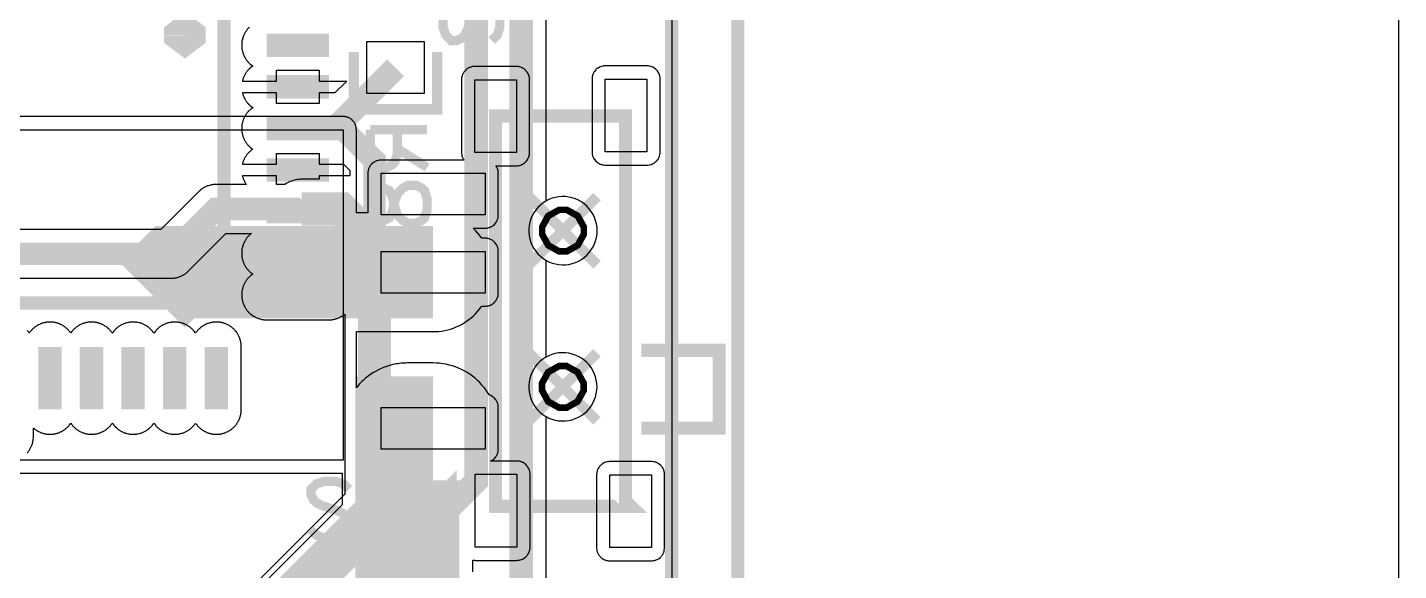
# Model space of a CAD drawing. Extents: x 0 to 5, y 0 to 2.5.
# Drawn here: x 3.919 to 5, y 1.22 to 1.648 of the extents above; entities that cross this region are included whole.
import ezdxf

# ---------------------------------------------------------------- set-up
doc = ezdxf.new("R2010")
doc.units = 0
doc.layers.get('0').update_dxf_attribs({"linetype": 'CONTINUOUS'})

msp = doc.modelspace()

# ---------------------------------------------------------------- linework, layer by layer
at = {"color": 0}
msp.add_lwpolyline([(0, 2.5), (5, 2.5), (5, 0), (0, 0), (0, 2.5)], close=True, dxfattribs=at)
at = {"color": 5, "const_width": 0.010417}
msp.add_lwpolyline([(0.520833, 1.97917), (4.47917, 1.97917), (4.47917, 0.520833), (0.520833, 0.520833), (0.520833, 1.97917)], close=True, dxfattribs=at)
at = {"color": 1, "const_width": 0.010417}
msp.add_lwpolyline([(0.520833, 1.97917), (4.47917, 1.97917), (4.47917, 0.520833), (0.520833, 0.520833), (0.520833, 1.97917)], close=True, dxfattribs=at)
at = {"color": 6, "const_width": 0.010417}
msp.add_lwpolyline([(0.625, 1.875), (4.42708, 1.875), (4.42708, 0.574978), (0.625, 0.574978), (0.625, 1.875)], close=True, dxfattribs=at)
at = {"color": 5}
for points in [[(0.625, 0.574978), (0.625, 1.875), (4.42708, 1.875), (4.42708, 0.574978), (0.625, 0.574978)], [(4.18679, 1.6371), (4.23199, 1.6371), (4.23199, 1.59614), (4.18679, 1.59614), (4.18679, 1.6371)]]:
    msp.add_lwpolyline(points, close=True, dxfattribs=at)
at = {"color": 1}
for points in [[(0.625, 0.574978), (0.625, 1.875), (4.42708, 1.875), (4.42708, 0.574978), (0.625, 0.574978)], [(4.37468, 1.53976), (4.40793, 1.53976), (4.40924, 1.53993), (4.40961, 1.53999), (4.41049, 1.54021), (4.41086, 1.54031), (4.41129, 1.54047), (4.41168, 1.54064), (4.41206, 1.54085), (4.41243, 1.54101), (4.41319, 1.54144), (4.41357, 1.54172), (4.41488, 1.54281), (4.41515, 1.54313), (4.41547, 1.54346), (4.41575, 1.54378), (4.41596, 1.54411), (4.41624, 1.54449), (4.41689, 1.54563), (4.41721, 1.54639), (4.41737, 1.54682), (4.41749, 1.54719), (4.41769, 1.54807), (4.41775, 1.54844), (4.41786, 1.54889), (4.41786, 1.54932), (4.41792, 1.54975), (4.41792, 1.60801), (4.41786, 1.60846), (4.41786, 1.60889), (4.41775, 1.60932), (4.41769, 1.60975), (4.41758, 1.61014), (4.41737, 1.611), (4.41704, 1.61176), (4.41689, 1.61219), (4.41644, 1.61296), (4.41624, 1.61328), (4.41596, 1.61367), (4.41575, 1.61399), (4.41547, 1.61431), (4.41515, 1.61464), (4.41488, 1.61496), (4.41456, 1.61529), (4.41357, 1.6161), (4.41206, 1.61697), (4.41129, 1.61729), (4.41086, 1.61746), (4.41049, 1.61757), (4.40961, 1.61778), (4.40924, 1.61789), (4.40836, 1.618), (4.37381, 1.618), (4.37337, 1.61794), (4.37299, 1.61789), (4.37169, 1.61757), (4.37131, 1.61746), (4.37088, 1.61729), (4.37011, 1.61697), (4.36897, 1.61632), (4.36865, 1.6161), (4.36828, 1.61583), (4.36762, 1.61529), (4.36729, 1.61496), (4.36621, 1.61367), (4.36594, 1.61328), (4.36572, 1.61296), (4.3655, 1.61257), (4.36535, 1.61219), (4.36513, 1.61176), (4.36496, 1.61139), (4.36486, 1.611), (4.36469, 1.61057), (4.36458, 1.61014), (4.36447, 1.60975), (4.36426, 1.60801), (4.36426, 1.54975), (4.36442, 1.54844), (4.36447, 1.54807), (4.36469, 1.54719), (4.36486, 1.54682), (4.36496, 1.54639), (4.36513, 1.54601), (4.36535, 1.54563), (4.3655, 1.54525), (4.36594, 1.54449), (4.36621, 1.54411), (4.36729, 1.54281), (4.36828, 1.54199), (4.36865, 1.54172), (4.36897, 1.54144), (4.36974, 1.54101), (4.37011, 1.54085), (4.3705, 1.54064), (4.37088, 1.54047), (4.37131, 1.54031), (4.37169, 1.54021), (4.37256, 1.53999), (4.37299, 1.53993), (4.37337, 1.53988), (4.37424, 1.53976), (4.37468, 1.53976)], [(4.27175, 1.6071), (4.30458, 1.6071), (4.30458, 1.54969), (4.27175, 1.54969), (4.27175, 1.6071)], [(4.37468, 1.60758), (4.4075, 1.60758), (4.4075, 1.55018), (4.37468, 1.55018), (4.37468, 1.60758)], [(3.86708, 1.56771), (4.16803, 1.56771), (4.16803, 1.30729), (3.86708, 1.30729), (3.86708, 1.56771)], [(4.19792, 1.53331), (4.27989, 1.53331), (4.27989, 1.50054), (4.19792, 1.50054), (4.19792, 1.53331)], [(4.34065, 1.46121), (4.34337, 1.46126), (4.34603, 1.46158), (4.34864, 1.46218), (4.35118, 1.46306), (4.35363, 1.46419), (4.35596, 1.4655), (4.35813, 1.46707), (4.36014, 1.46886), (4.36199, 1.47081), (4.36361, 1.47299), (4.36501, 1.47526), (4.36615, 1.47765), (4.36708, 1.48019), (4.36774, 1.48281), (4.36817, 1.48546), (4.36828, 1.48812), (4.36817, 1.49083), (4.36774, 1.49343), (4.36708, 1.49604), (4.36615, 1.49858), (4.36501, 1.50097), (4.36361, 1.50331), (4.36199, 1.50543), (4.36014, 1.50737), (4.35813, 1.50917), (4.35596, 1.51074), (4.35363, 1.5121), (4.35118, 1.51318), (4.34864, 1.51406), (4.34603, 1.51465), (4.34337, 1.51497), (4.34065, 1.51503), (4.338, 1.51486), (4.33535, 1.51438), (4.33279, 1.51367), (4.33029, 1.51264), (4.3279, 1.51144), (4.32563, 1.50999), (4.32351, 1.50831), (4.32161, 1.50646), (4.31988, 1.50439), (4.31836, 1.50217), (4.31711, 1.49978), (4.31603, 1.49735), (4.31526, 1.49479), (4.31472, 1.49214), (4.31446, 1.48947), (4.31446, 1.48676), (4.31472, 1.4841), (4.31526, 1.4815), (4.31603, 1.47889), (4.31711, 1.47646), (4.31836, 1.47407), (4.31988, 1.47185), (4.32161, 1.46983), (4.32351, 1.46793), (4.32563, 1.46625), (4.3279, 1.46479), (4.33029, 1.4636), (4.33279, 1.46262), (4.33535, 1.46186), (4.338, 1.46143), (4.34065, 1.46121)], [(4.19792, 1.47179), (4.27989, 1.47179), (4.27989, 1.43896), (4.19792, 1.43896), (4.19792, 1.47179)], [(4.3406, 1.33811), (4.34326, 1.33816), (4.34592, 1.33849), (4.34853, 1.33908), (4.35107, 1.33995), (4.35351, 1.34104), (4.35585, 1.34239), (4.35801, 1.34397), (4.36003, 1.3457), (4.36187, 1.34771), (4.3635, 1.34983), (4.3649, 1.35211), (4.36604, 1.35455), (4.36697, 1.35704), (4.36762, 1.35965), (4.36806, 1.3623), (4.36817, 1.36502), (4.36806, 1.36768), (4.36762, 1.37033), (4.36697, 1.37294), (4.36604, 1.37543), (4.3649, 1.37788), (4.3635, 1.38015), (4.36187, 1.38232), (4.36003, 1.38428), (4.35801, 1.38607), (4.35585, 1.38764), (4.35351, 1.38894), (4.35107, 1.39008), (4.34853, 1.3909), (4.34592, 1.3915), (4.34326, 1.39187), (4.3406, 1.39193), (4.33789, 1.39171), (4.33524, 1.39128), (4.33268, 1.39051), (4.33018, 1.38954), (4.32781, 1.38829), (4.32553, 1.38688), (4.32346, 1.3852), (4.3215, 1.3833), (4.31976, 1.38124), (4.31825, 1.37902), (4.317, 1.37668), (4.31597, 1.37419), (4.31515, 1.37164), (4.31461, 1.36903), (4.31435, 1.36632), (4.31435, 1.36366), (4.31461, 1.361), (4.31515, 1.35834), (4.31597, 1.35579), (4.317, 1.3533), (4.31825, 1.35097), (4.31976, 1.34874), (4.3215, 1.34668), (4.32346, 1.34483), (4.32553, 1.34315), (4.32781, 1.34169), (4.33018, 1.34044), (4.33268, 1.33946), (4.33524, 1.33876), (4.33789, 1.33827), (4.3406, 1.33811)], [(4.19792, 1.34874), (4.27989, 1.34874), (4.27989, 1.31592), (4.19792, 1.31592), (4.19792, 1.34874)], [(4.37819, 1.22792), (4.41189, 1.22792), (4.41276, 1.22803), (4.41314, 1.22814), (4.41357, 1.22819), (4.41401, 1.22835), (4.41439, 1.22846), (4.41482, 1.22862), (4.41558, 1.22895), (4.4171, 1.22982), (4.41808, 1.23063), (4.4184, 1.23096), (4.41868, 1.23128), (4.41894, 1.23155), (4.41922, 1.23193), (4.41949, 1.23226), (4.41976, 1.23264), (4.41997, 1.23296), (4.42019, 1.23334), (4.42036, 1.23372), (4.42057, 1.2341), (4.42074, 1.23454), (4.4209, 1.23492), (4.42101, 1.23535), (4.42111, 1.23573), (4.42122, 1.23617), (4.42144, 1.2379), (4.42144, 1.29617), (4.42133, 1.29704), (4.42128, 1.29742), (4.42122, 1.29785), (4.42101, 1.29872), (4.4209, 1.2991), (4.42074, 1.29953), (4.42057, 1.29991), (4.42036, 1.30029), (4.42019, 1.30067), (4.41976, 1.30143), (4.41949, 1.30176), (4.41922, 1.30214), (4.4184, 1.30311), (4.4171, 1.3042), (4.41672, 1.30447), (4.41596, 1.3049), (4.41558, 1.30507), (4.41521, 1.30528), (4.41482, 1.30545), (4.41439, 1.30556), (4.41401, 1.30572), (4.41314, 1.30593), (4.41276, 1.30599), (4.41146, 1.30615), (4.37776, 1.30615), (4.3769, 1.30604), (4.37651, 1.30599), (4.37608, 1.30593), (4.37522, 1.30572), (4.37483, 1.30556), (4.3744, 1.30545), (4.37403, 1.30528), (4.37364, 1.30507), (4.37326, 1.3049), (4.3725, 1.30447), (4.37218, 1.3042), (4.37181, 1.30393), (4.37082, 1.30311), (4.37001, 1.30214), (4.36974, 1.30176), (4.36947, 1.30143), (4.36903, 1.30067), (4.36887, 1.30029), (4.36865, 1.29991), (4.36849, 1.29953), (4.36838, 1.2991), (4.36822, 1.29872), (4.368, 1.29785), (4.36794, 1.29742), (4.36789, 1.29704), (4.36778, 1.29617), (4.36778, 1.2379), (4.368, 1.23617), (4.36811, 1.23573), (4.36822, 1.23535), (4.36838, 1.23492), (4.36849, 1.23454), (4.36865, 1.2341), (4.36887, 1.23372), (4.36903, 1.23334), (4.36925, 1.23296), (4.36947, 1.23264), (4.36974, 1.23226), (4.37001, 1.23193), (4.37028, 1.23155), (4.37056, 1.23128), (4.37082, 1.23096), (4.37115, 1.23063), (4.37181, 1.23009), (4.37218, 1.22982), (4.3725, 1.2296), (4.37364, 1.22895), (4.3744, 1.22862), (4.37483, 1.22846), (4.37522, 1.22835), (4.37565, 1.22819), (4.37608, 1.22814), (4.37651, 1.22803), (4.3769, 1.22797), (4.37733, 1.22792), (4.37819, 1.22792)], [(4.27219, 1.29617), (4.30501, 1.29617), (4.30501, 1.23866), (4.27219, 1.23866), (4.27219, 1.29617)], [(4.37825, 1.29574), (4.41103, 1.29574), (4.41103, 1.23834), (4.37825, 1.23834), (4.37825, 1.29574)]]:
    msp.add_lwpolyline(points, close=True, dxfattribs=at)
at = {"color": 5}
for points, const_width in [([(4.00206, 1.73122), (4.00206, 1.77919), (4.04167, 1.81874), (4.23335, 1.81874), (4.30832, 1.74376), (4.30832, 1.00418), (4.36458, 0.947917)], 0.01875), ([(4.36458, 0.84375), (4.35211, 0.84375), (4.29893, 0.896864), (4.23753, 0.896864), (4.20731, 0.927083), (4.20731, 1.22499), (4.27289, 1.29064), (4.27289, 1.68229), (4.21039, 1.74479)], 0.01875), ([(4.10769, 1.63428), (4.1569, 1.63428)], 0.018455), ([(4.13226, 1.56863), (4.16146, 1.56863), (4.20936, 1.61654)], 0.01875), ([(4.10769, 1.60146), (4.1569, 1.60146)], 0.018455), ([(4.13226, 1.56863), (4.16758, 1.56863)], 0.01875), ([(4.10769, 1.56863), (4.1569, 1.56863)], 0.018455), ([(4.19271, 1.47917), (4.19271, 1.54357), (4.16758, 1.56863)], 0.017708), ([(4.10769, 1.53592), (4.1569, 1.53592)], 0.018455), ([(3.77399, 1.46989), (4.03239, 1.46989), (4.06771, 1.50521), (4.13021, 1.50521), (4.13226, 1.50315)], 0.017708), ([(4.05208, 1.03646), (4.05208, 1.13021), (4.19271, 1.27083), (4.19271, 1.47917), (4.16667, 1.50521), (4.13542, 1.50521)], 0.026042), ([(4.10769, 1.50315), (4.1569, 1.50315)], 0.018455), ([(4.10769, 1.47032), (4.1569, 1.47032)], 0.018455), ([(4.10769, 1.4375), (4.1569, 1.4375)], 0.018455), ([(3.93696, 1.39649), (3.93696, 1.34728)], 0.018455), ([(3.96967, 1.39649), (3.96967, 1.34728)], 0.018455), ([(4.0025, 1.39649), (4.0025, 1.34728)], 0.018455), ([(4.03532, 1.39649), (4.03532, 1.34728)], 0.018455), ([(4.06814, 1.39649), (4.06814, 1.34728)], 0.018455)]:
    msp.add_lwpolyline(points, dxfattribs=dict(at, const_width=const_width))
at = {"color": 54}
for points, const_width in [([(3.83219, 1.67301), (4.07406, 1.67301), (4.07406, 1.43115), (3.83219, 1.43115), (3.83219, 1.67301)], 0.010417), ([(4.18956, 1.51313), (4.19168, 1.51958), (4.19596, 1.52165), (4.20019, 1.52165), (4.20449, 1.51958), (4.20654, 1.51531), (4.20876, 1.50678), (4.21083, 1.50043), (4.21511, 1.49615), (4.2194, 1.49397), (4.22575, 1.49397), (4.22999, 1.49615), (4.23221, 1.49821), (4.23426, 1.50467), (4.23426, 1.51313), (4.23221, 1.51958), (4.22999, 1.52165), (4.22575, 1.52388), (4.2194, 1.52388), (4.21511, 1.52165), (4.21083, 1.51742), (4.20876, 1.51107), (4.20654, 1.5025), (4.20449, 1.49821), (4.20019, 1.49615), (4.19596, 1.49615), (4.19168, 1.49821), (4.18956, 1.50467), (4.18956, 1.51313)], 0.007292)]:
    msp.add_lwpolyline(points, close=True, dxfattribs=dict(at, const_width=const_width))
at = {"color": 2}
for points, const_width in [([(4.25319, 1.66769), (4.24897, 1.66342), (4.24685, 1.65707), (4.24685, 1.64854), (4.24897, 1.64219), (4.25319, 1.63792), (4.25749, 1.63792), (4.26178, 1.63997), (4.26383, 1.64219), (4.26606, 1.64649), (4.27029, 1.65929), (4.2724, 1.66342), (4.27447, 1.66564), (4.27875, 1.66769), (4.28521, 1.66769), (4.2895, 1.66342), (4.29156, 1.65707), (4.29156, 1.64854), (4.2895, 1.64219), (4.28521, 1.63792)], 0.007292), ([(4.403, 1.33241), (4.46446, 1.33241), (4.46446, 1.39388), (4.403, 1.39388)], 0.010417), ([(4.24322, 1.28217), (4.2475, 1.28429), (4.25396, 1.29064), (4.25396, 1.24593)], 0.007292), ([(4.17253, 1.28429), (4.16824, 1.28852), (4.16189, 1.29064), (4.15332, 1.29064), (4.14697, 1.28852), (4.14268, 1.28429), (4.14268, 1.28), (4.14481, 1.27572), (4.14697, 1.27365), (4.15126, 1.27148), (4.16407, 1.2672), (4.16824, 1.26508), (4.17042, 1.26302), (4.17253, 1.25873), (4.17253, 1.25228), (4.16824, 1.24805), (4.16189, 1.24593), (4.15332, 1.24593), (4.14697, 1.24805), (4.14268, 1.25228)], 0.007292), ([(4.18658, 1.29064), (4.19726, 1.24593)], 0.007292), ([(4.2079, 1.29064), (4.19726, 1.24593)], 0.007292), ([(4.2079, 1.29064), (4.21853, 1.24593)], 0.007292), ([(4.22917, 1.29064), (4.21853, 1.24593)], 0.007292)]:
    msp.add_lwpolyline(points, dxfattribs=dict(at, const_width=const_width))
at = {"color": 5}
for points in [[(4.32813, 1.17866), (4.32813, 1.34152), (4.33018, 1.34044), (4.33268, 1.33946), (4.33524, 1.33876), (4.33789, 1.33827), (4.3406, 1.33811), (4.34326, 1.33816), (4.34592, 1.33849), (4.34853, 1.33908), (4.35107, 1.33995), (4.35351, 1.34104), (4.35585, 1.34239), (4.35801, 1.34397), (4.36003, 1.3457), (4.36187, 1.34771), (4.3635, 1.34983), (4.3649, 1.35211), (4.36604, 1.35455), (4.36697, 1.35704), (4.36762, 1.35965), (4.36806, 1.3623), (4.36817, 1.36502), (4.36806, 1.36768), (4.36762, 1.37033), (4.36697, 1.37294), (4.36604, 1.37543), (4.3649, 1.37788), (4.3635, 1.38015), (4.36187, 1.38232), (4.36003, 1.38428), (4.35801, 1.38607), (4.35585, 1.38764), (4.35351, 1.38894), (4.35107, 1.39008), (4.34853, 1.3909), (4.34592, 1.3915), (4.34326, 1.39187), (4.3406, 1.39193), (4.33789, 1.39171), (4.33524, 1.39128), (4.33268, 1.39051), (4.33018, 1.38954), (4.32813, 1.38851), (4.32813, 1.46468), (4.33029, 1.4636), (4.33279, 1.46262), (4.33535, 1.46186), (4.338, 1.46143), (4.34065, 1.46121), (4.34337, 1.46126), (4.34603, 1.46158), (4.34864, 1.46218), (4.35118, 1.46306), (4.35363, 1.46419), (4.35596, 1.4655), (4.35813, 1.46707), (4.36014, 1.46886), (4.36199, 1.47081), (4.36361, 1.47299), (4.36501, 1.47526), (4.36615, 1.47765), (4.36708, 1.48019), (4.36774, 1.48281), (4.36817, 1.48546), (4.36828, 1.48812), (4.36817, 1.49083), (4.36774, 1.49343), (4.36708, 1.49604), (4.36615, 1.49858), (4.36501, 1.50097), (4.36361, 1.50331), (4.36199, 1.50543), (4.36014, 1.50737), (4.35813, 1.50917), (4.35596, 1.51074), (4.35363, 1.5121), (4.35118, 1.51318), (4.34864, 1.51406), (4.34603, 1.51465), (4.34337, 1.51497), (4.34065, 1.51503), (4.338, 1.51486), (4.33535, 1.51438), (4.33279, 1.51367), (4.33029, 1.51264), (4.32813, 1.51156), (4.32813, 1.66715)], [(4.09413, 1.64849), (4.09343, 1.64779), (4.09315, 1.64746), (4.09278, 1.64708), (4.0925, 1.64671), (4.09218, 1.64632), (4.0919, 1.64594), (4.09158, 1.64551), (4.09131, 1.64512), (4.09104, 1.64469), (4.09082, 1.64432), (4.09056, 1.64388), (4.08968, 1.64214), (4.08951, 1.64171), (4.08931, 1.64122), (4.08914, 1.64079), (4.08897, 1.64031), (4.08886, 1.63981), (4.08871, 1.63932), (4.0886, 1.63889), (4.08838, 1.63792), (4.08832, 1.63743), (4.08822, 1.63699), (4.08817, 1.63644), (4.08811, 1.63601), (4.08806, 1.63547), (4.08806, 1.63308), (4.08811, 1.63254), (4.08817, 1.63211), (4.08822, 1.63157), (4.08832, 1.63113), (4.08838, 1.63064), (4.08871, 1.62918), (4.08886, 1.62869), (4.08897, 1.62825), (4.08914, 1.62776), (4.08931, 1.62733), (4.08951, 1.62685), (4.08968, 1.62642), (4.09056, 1.62468), (4.09082, 1.62424), (4.09104, 1.62386), (4.09131, 1.62338), (4.09158, 1.62299), (4.0919, 1.62261), (4.09218, 1.62224), (4.0925, 1.62185), (4.09278, 1.62147), (4.09315, 1.6211), (4.09343, 1.62071), (4.09381, 1.62039), (4.09451, 1.61968), (4.09483, 1.61942), (4.09526, 1.61903), (4.0964, 1.61822), (4.09685, 1.61789), (4.0969, 1.61783), (4.09685, 1.61783), (4.0964, 1.61751), (4.09526, 1.61669), (4.09483, 1.61632), (4.09451, 1.61604), (4.09381, 1.61535), (4.09343, 1.61501), (4.09315, 1.61464), (4.09278, 1.61426), (4.0925, 1.61387), (4.09218, 1.6135), (4.0919, 1.61312), (4.09158, 1.61274), (4.09131, 1.61236), (4.09104, 1.61188), (4.09082, 1.61149), (4.09056, 1.61106), (4.08968, 1.60932), (4.08951, 1.60889), (4.08931, 1.6084), (4.08914, 1.60796), (4.08897, 1.60747), (4.08886, 1.60704), (4.08871, 1.60656), (4.0886, 1.60607), (4.1154, 1.60607), (4.1154, 1.61464), (4.14919, 1.61464), (4.14919, 1.60607), (4.17085, 1.60607), (4.16162, 1.59685), (4.14919, 1.59685), (4.14919, 1.58843), (4.13129, 1.58843), (4.13032, 1.58832), (4.12993, 1.58826), (4.1154, 1.58826), (4.1154, 1.59685), (4.0886, 1.59685), (4.08871, 1.5964), (4.08886, 1.59586), (4.08897, 1.59543), (4.08914, 1.59494), (4.08931, 1.59451), (4.08951, 1.59403), (4.08968, 1.59358), (4.09056, 1.59185), (4.09082, 1.59142), (4.09104, 1.59104), (4.09131, 1.5906), (4.09158, 1.59022), (4.0919, 1.58979), (4.09218, 1.58942), (4.0925, 1.58903), (4.09278, 1.58865), (4.09315, 1.58826), (4.09343, 1.58794), (4.09413, 1.58724), (4.09451, 1.58692), (4.09483, 1.58658), (4.09526, 1.58621), (4.0964, 1.58539), (4.09685, 1.58507), (4.0969, 1.58507), (4.09685, 1.58501), (4.0964, 1.58475), (4.09603, 1.58447), (4.09565, 1.58415), (4.09526, 1.58388), (4.09483, 1.5835), (4.09451, 1.58322), (4.09413, 1.58285), (4.09381, 1.58257), (4.09343, 1.58219), (4.09315, 1.58182), (4.09278, 1.58143), (4.0925, 1.58111), (4.09218, 1.58068), (4.0919, 1.58035), (4.09158, 1.57992), (4.09131, 1.57954), (4.09104, 1.5791), (4.09082, 1.57867), (4.09056, 1.57824), (4.09033, 1.57785), (4.09011, 1.57736), (4.0899, 1.57699), (4.08968, 1.5765), (4.08951, 1.57607), (4.08931, 1.57557), (4.08914, 1.57514), (4.08897, 1.57465), (4.08886, 1.57422), (4.08871, 1.57374), (4.0886, 1.57329), (4.08849, 1.57275), (4.08838, 1.57232), (4.08832, 1.57178), (4.08822, 1.57135), (4.08806, 1.56987), (4.08806, 1.56743), (4.08811, 1.56689), (4.08817, 1.56646), (4.08822, 1.56592), (4.08832, 1.56549), (4.08838, 1.565), (4.08849, 1.56456), (4.0886, 1.56401), (4.08871, 1.56358), (4.08886, 1.5631), (4.08897, 1.56267), (4.08914, 1.56213), (4.08931, 1.56174), (4.08951, 1.56119), (4.08968, 1.56082), (4.0899, 1.56033), (4.09033, 1.55946), (4.09056, 1.55908), (4.09082, 1.5586), (4.09104, 1.55821), (4.09131, 1.55778), (4.09158, 1.5574), (4.0919, 1.55697), (4.09218, 1.55658), (4.0925, 1.55621), (4.09278, 1.55583), (4.09315, 1.55544), (4.09343, 1.55513), (4.09413, 1.55442), (4.09451, 1.5541), (4.09483, 1.55376), (4.09526, 1.55344), (4.09565, 1.55311), (4.09679, 1.55231), (4.09603, 1.55176), (4.09565, 1.55143), (4.09526, 1.55117), (4.09483, 1.55078), (4.09451, 1.55051), (4.09413, 1.55018), (4.09343, 1.54949), (4.09315, 1.54915), (4.09278, 1.54872), (4.0925, 1.54839), (4.09218, 1.54796), (4.0919, 1.54764), (4.09158, 1.54719), (4.09131, 1.54682), (4.09104, 1.54639), (4.09082, 1.54596), (4.09056, 1.54551), (4.09033, 1.54514), (4.09011, 1.54465), (4.0899, 1.54428), (4.08968, 1.54378), (4.08951, 1.54335), (4.08931, 1.54286), (4.08914, 1.54243), (4.08897, 1.54194), (4.08886, 1.5415), (4.08871, 1.54101), (4.0886, 1.54058), (4.0886, 1.54053), (4.1154, 1.54053), (4.1154, 1.54899), (4.12993, 1.54899), (4.13032, 1.54893), (4.13226, 1.54883), (4.14919, 1.54883), (4.14919, 1.54053), (4.16846, 1.54053), (4.17344, 1.53554), (4.17344, 1.53131), (4.14919, 1.53131), (4.14919, 1.52865), (4.13542, 1.52865), (4.13422, 1.5286), (4.13308, 1.52854), (4.13194, 1.52838), (4.13075, 1.52815), (4.12961, 1.52794), (4.12853, 1.52761), (4.12739, 1.52724), (4.12631, 1.52681), (4.12528, 1.52632), (4.12418, 1.52576), (4.12321, 1.52522), (4.12207, 1.52447), (4.1154, 1.52447), (4.1154, 1.53131), (4.0886, 1.53131), (4.08871, 1.53088), (4.08886, 1.53039), (4.08897, 1.52994), (4.08914, 1.52946), (4.08931, 1.52903), (4.08951, 1.52854), (4.08968, 1.5281), (4.0899, 1.52761), (4.09033, 1.52675), (4.09056, 1.52636), (4.09082, 1.52587), (4.09104, 1.5255), (4.09131, 1.52507), (4.09158, 1.52468), (4.09174, 1.52447), (4.06711, 1.52447), (4.06651, 1.52442), (4.06592, 1.52442), (4.06526, 1.52431), (4.06467, 1.52425), (4.06407, 1.52414), (4.06353, 1.52403), (4.06174, 1.52354), (4.06119, 1.52333), (4.0606, 1.52311), (4.06006, 1.52289), (4.05789, 1.52181), (4.0574, 1.52149), (4.05686, 1.52115), (4.05637, 1.52078), (4.05588, 1.52046), (4.05544, 1.52007), (4.05496, 1.51964), (4.05453, 1.51926), (4.02442, 1.48915), (3.81278, 1.48915)], [(3.81278, 1.45063), (4.03299, 1.45063), (4.03358, 1.45068), (4.03424, 1.45068), (4.03483, 1.45079), (4.03543, 1.45085), (4.03662, 1.45107), (4.03717, 1.45122), (4.03836, 1.45156), (4.0389, 1.45176), (4.0395, 1.45199), (4.04004, 1.45221), (4.04221, 1.45329), (4.04269, 1.45361), (4.04324, 1.45394), (4.04372, 1.45432), (4.04422, 1.45464), (4.04471, 1.45503), (4.04514, 1.45546), (4.04557, 1.45583), (4.07568, 1.48594), (4.09576, 1.48594), (4.09565, 1.48583), (4.09526, 1.48551), (4.09483, 1.48519), (4.09451, 1.48486), (4.09413, 1.48454), (4.09343, 1.48383), (4.09315, 1.48351), (4.09278, 1.48313), (4.0925, 1.48275), (4.09218, 1.48236), (4.0919, 1.48199), (4.09158, 1.48156), (4.09131, 1.48118), (4.09104, 1.48074), (4.09082, 1.48036), (4.09056, 1.47993), (4.0899, 1.47862), (4.08968, 1.47814), (4.08951, 1.47775), (4.08931, 1.47726), (4.08914, 1.47683), (4.08897, 1.47629), (4.08886, 1.47586), (4.08871, 1.47537), (4.0886, 1.47493), (4.08849, 1.47439), (4.08838, 1.47396), (4.08832, 1.47347), (4.08822, 1.47304), (4.08817, 1.4725), (4.08811, 1.47206), (4.08806, 1.47151), (4.08806, 1.46913), (4.08811, 1.46858), (4.08817, 1.46815), (4.08822, 1.46761), (4.08832, 1.46718), (4.08838, 1.46664), (4.08849, 1.46619), (4.08871, 1.46522), (4.08886, 1.46474), (4.08897, 1.46431), (4.08914, 1.46382), (4.08931, 1.46337), (4.08951, 1.46289), (4.08968, 1.46246), (4.0899, 1.46197), (4.09011, 1.46158), (4.09033, 1.4611), (4.09056, 1.46072), (4.09082, 1.46029), (4.09104, 1.4599), (4.09131, 1.45942), (4.09158, 1.45904), (4.0919, 1.45861), (4.09218, 1.45828), (4.0925, 1.45785), (4.09278, 1.45751), (4.09315, 1.45714), (4.09343, 1.45676), (4.09381, 1.45643), (4.09451, 1.45574), (4.09483, 1.45546), (4.09526, 1.45508), (4.09565, 1.45481), (4.09603, 1.45449), (4.0964, 1.45426), (4.09685, 1.45394), (4.0969, 1.45389), (4.09685, 1.45389), (4.0964, 1.45356), (4.09526, 1.45275), (4.09483, 1.45236), (4.09451, 1.45204), (4.09413, 1.45171), (4.09343, 1.45101), (4.09315, 1.45068), (4.09278, 1.45031), (4.0925, 1.44993), (4.09218, 1.44954), (4.0919, 1.44917), (4.09158, 1.44874), (4.09131, 1.44835), (4.09104, 1.44792), (4.09082, 1.44754), (4.09056, 1.4471), (4.08968, 1.44536), (4.08951, 1.44493), (4.08931, 1.44444), (4.08914, 1.44401), (4.08897, 1.44353), (4.08886, 1.44308), (4.08871, 1.44254), (4.0886, 1.44211), (4.08838, 1.44114), (4.08832, 1.44065), (4.08822, 1.44021), (4.08817, 1.43967), (4.08811, 1.43924), (4.08806, 1.43869), (4.08806, 1.43631), (4.08811, 1.43576), (4.08817, 1.43533), (4.08822, 1.43479), (4.08832, 1.43435), (4.08838, 1.43386), (4.0886, 1.43289), (4.08871, 1.43246), (4.08886, 1.43192), (4.08897, 1.43147), (4.08914, 1.43099), (4.08931, 1.43056), (4.08951, 1.43007), (4.08968, 1.42964), (4.09056, 1.4279), (4.09082, 1.42746), (4.09104, 1.42708), (4.09131, 1.42665), (4.09158, 1.42626), (4.0919, 1.42583), (4.09218, 1.42546), (4.0925, 1.42507), (4.09278, 1.42469), (4.09315, 1.42432), (4.09343, 1.42399), (4.09413, 1.42329), (4.09451, 1.42296), (4.09483, 1.42264), (4.09526, 1.42225), (4.0964, 1.42144), (4.09685, 1.42111), (4.09722, 1.42085), (4.09765, 1.42063), (4.0981, 1.42036), (4.09853, 1.42014), (4.0989, 1.41992), (4.09939, 1.41971), (4.09983, 1.41949), (4.10069, 1.41917), (4.10124, 1.41894), (4.10167, 1.41878), (4.10215, 1.41868), (4.1026, 1.41851), (4.10406, 1.41818), (4.10449, 1.41813), (4.10504, 1.41803), (4.10547, 1.41797), (4.10601, 1.41792), (4.10644, 1.41792), (4.10699, 1.41786), (4.15761, 1.41786), (4.15815, 1.41792), (4.15858, 1.41792), (4.15913, 1.41797), (4.15956, 1.41803), (4.1601, 1.41813), (4.16054, 1.41818), (4.16103, 1.41829), (4.16146, 1.4184), (4.162, 1.41851), (4.16243, 1.41868), (4.16292, 1.41878), (4.16336, 1.41894), (4.1639, 1.41917), (4.16428, 1.41932), (4.16476, 1.41949), (4.1665, 1.42036), (4.16694, 1.42063), (4.16737, 1.42085), (4.16775, 1.42111), (4.16818, 1.42144), (4.16894, 1.42199), (4.16928, 1.42225), (4.16928, 1.28054), (4.03554, 1.14676)], [(3.919, 1.31293), (3.91938, 1.31337), (3.91976, 1.31386), (3.92008, 1.31429), (3.92046, 1.31478), (3.92079, 1.31532), (3.92111, 1.31581), (3.92139, 1.3163), (3.92171, 1.31684), (3.92199, 1.31738), (3.92219, 1.31793), (3.92247, 1.31847), (3.92269, 1.31901), (3.92285, 1.31961), (3.92307, 1.32015), (3.92324, 1.32075), (3.92339, 1.32129), (3.92383, 1.32368), (3.92393, 1.32487), (3.92393, 1.33257), (3.92421, 1.33236), (3.92453, 1.33209), (3.92492, 1.33176), (3.92529, 1.33149), (3.92572, 1.33116), (3.92611, 1.33089), (3.92654, 1.33062), (3.92692, 1.3304), (3.9274, 1.33013), (3.92779, 1.32992), (3.92865, 1.32948), (3.92914, 1.32926), (3.92958, 1.3291), (3.93007, 1.32888), (3.9305, 1.32872), (3.93099, 1.32856), (3.93143, 1.32845), (3.93192, 1.32829), (3.93235, 1.32818), (3.93289, 1.32807), (3.93332, 1.32796), (3.93381, 1.32791), (3.93431, 1.3278), (3.93576, 1.32764), (3.93821, 1.32764), (3.93967, 1.3278), (3.94015, 1.32791), (3.94065, 1.32796), (3.94108, 1.32807), (3.94162, 1.32818), (3.94206, 1.32829), (3.94254, 1.32845), (3.94299, 1.32856), (3.94347, 1.32872), (3.9439, 1.32888), (3.94439, 1.3291), (3.94482, 1.32926), (3.94532, 1.32948), (3.94569, 1.3297), (3.94618, 1.32992), (3.94656, 1.33013), (3.947, 1.3304), (3.94743, 1.33062), (3.94786, 1.33089), (3.94824, 1.33116), (3.94868, 1.33149), (3.949, 1.33176), (3.94943, 1.33209), (3.94976, 1.33236), (3.95019, 1.33274), (3.95053, 1.33301), (3.95122, 1.33371), (3.95156, 1.33409), (3.95182, 1.33442), (3.95221, 1.33485), (3.95247, 1.33523), (3.95281, 1.33561), (3.95335, 1.33637), (3.95415, 1.33523), (3.95449, 1.33485), (3.95481, 1.33442), (3.95514, 1.33409), (3.95546, 1.33371), (3.95617, 1.33301), (3.95649, 1.33274), (3.95687, 1.33236), (3.95725, 1.33209), (3.95763, 1.33176), (3.95801, 1.33149), (3.95844, 1.33116), (3.95882, 1.33089), (3.95925, 1.33062), (3.95964, 1.3304), (3.96012, 1.33013), (3.9605, 1.32992), (3.96137, 1.32948), (3.96186, 1.32926), (3.96224, 1.3291), (3.96278, 1.32888), (3.96317, 1.32872), (3.96371, 1.32856), (3.96414, 1.32845), (3.96463, 1.32829), (3.96506, 1.32818), (3.9656, 1.32807), (3.96604, 1.32796), (3.96653, 1.32791), (3.96696, 1.3278), (3.9675, 1.32775), (3.96793, 1.32769), (3.96847, 1.32764), (3.97092, 1.32764), (3.97239, 1.3278), (3.97282, 1.32791), (3.97336, 1.32796), (3.97379, 1.32807), (3.97433, 1.32818), (3.97478, 1.32829), (3.97526, 1.32845), (3.97569, 1.32856), (3.97618, 1.32872), (3.97661, 1.32888), (3.97711, 1.3291), (3.97754, 1.32926), (3.97803, 1.32948), (3.9784, 1.3297), (3.97889, 1.32992), (3.97928, 1.33013), (3.97971, 1.3304), (3.98014, 1.33062), (3.98058, 1.33089), (3.98096, 1.33116), (3.98139, 1.33149), (3.98172, 1.33176), (3.98215, 1.33209), (3.98247, 1.33236), (3.98286, 1.33274), (3.98324, 1.33301), (3.98361, 1.33339), (3.98389, 1.33371), (3.98426, 1.33409), (3.98454, 1.33442), (3.98492, 1.33485), (3.98519, 1.33523), (3.98551, 1.33561), (3.98579, 1.33599), (3.98606, 1.33643), (3.98611, 1.33648), (3.98611, 1.33643), (3.98643, 1.33599), (3.98725, 1.33485), (3.98763, 1.33442), (3.98796, 1.33409), (3.98828, 1.33371), (3.98899, 1.33301), (3.98931, 1.33274), (3.98969, 1.33236), (3.99007, 1.33209), (3.99046, 1.33176), (3.99083, 1.33149), (3.99126, 1.33116), (3.99164, 1.33089), (3.99208, 1.33062), (3.99246, 1.3304), (3.99289, 1.33013), (3.99463, 1.32926), (3.99507, 1.3291), (3.99556, 1.32888), (3.99599, 1.32872), (3.99647, 1.32856), (3.9969, 1.32845), (3.99744, 1.32829), (3.99789, 1.32818), (3.99886, 1.32796), (3.99935, 1.32791), (3.99978, 1.3278), (4.00032, 1.32775), (4.00076, 1.32769), (4.00131, 1.32764), (4.00369, 1.32764), (4.00424, 1.32769), (4.00467, 1.32775), (4.00521, 1.3278), (4.00564, 1.32791), (4.00613, 1.32796), (4.0076, 1.32829), (4.00808, 1.32845), (4.00851, 1.32856), (4.009, 1.32872), (4.00944, 1.32888), (4.00993, 1.3291), (4.01036, 1.32926), (4.0121, 1.33013), (4.01253, 1.3304), (4.01292, 1.33062), (4.0134, 1.33089), (4.01378, 1.33116), (4.01417, 1.33149), (4.01454, 1.33176), (4.01492, 1.33209), (4.01531, 1.33236), (4.01568, 1.33274), (4.01606, 1.33301), (4.01639, 1.33339), (4.01708, 1.33409), (4.01736, 1.33442), (4.01774, 1.33485), (4.01856, 1.33599), (4.01888, 1.33643), (4.01888, 1.33648), (4.01893, 1.33643), (4.01926, 1.33599), (4.02007, 1.33485), (4.02046, 1.33442), (4.02072, 1.33409), (4.02143, 1.33339), (4.02175, 1.33301), (4.02214, 1.33274), (4.02251, 1.33236), (4.02289, 1.33209), (4.02328, 1.33176), (4.02365, 1.33149), (4.02403, 1.33116), (4.02442, 1.33089), (4.0249, 1.33062), (4.02528, 1.3304), (4.02572, 1.33013), (4.02746, 1.32926), (4.02789, 1.3291), (4.02838, 1.32888), (4.02881, 1.32872), (4.02929, 1.32856), (4.02974, 1.32845), (4.03022, 1.32829), (4.03168, 1.32796), (4.03217, 1.32791), (4.03261, 1.3278), (4.03315, 1.32775), (4.03358, 1.32769), (4.03413, 1.32764), (4.03651, 1.32764), (4.03706, 1.32769), (4.03749, 1.32775), (4.03803, 1.3278), (4.03847, 1.32791), (4.03896, 1.32796), (4.03993, 1.32818), (4.04036, 1.32829), (4.04085, 1.32845), (4.04135, 1.32856), (4.04183, 1.32872), (4.04226, 1.32888), (4.04275, 1.3291), (4.04318, 1.32926), (4.04492, 1.33013), (4.04536, 1.3304), (4.04574, 1.33062), (4.04617, 1.33089), (4.04656, 1.33116), (4.04699, 1.33149), (4.04736, 1.33176), (4.04775, 1.33209), (4.04812, 1.33236), (4.0485, 1.33274), (4.04883, 1.33301), (4.04953, 1.33371), (4.04986, 1.33409), (4.05018, 1.33442), (4.05051, 1.33485), (4.05083, 1.33523), (4.05138, 1.33599), (4.05171, 1.33643), (4.05171, 1.33648), (4.05176, 1.33643), (4.05203, 1.33599), (4.05231, 1.33561), (4.05263, 1.33523), (4.0529, 1.33485), (4.05328, 1.33442), (4.05354, 1.33409), (4.05393, 1.33371), (4.05419, 1.33339), (4.05458, 1.33301), (4.0549, 1.33274), (4.05533, 1.33236), (4.05567, 1.33209), (4.0561, 1.33176), (4.05643, 1.33149), (4.05686, 1.33116), (4.05724, 1.33089), (4.05767, 1.33062), (4.05811, 1.3304), (4.05854, 1.33013), (4.05892, 1.32992), (4.0594, 1.3297), (4.05979, 1.32948), (4.06028, 1.32926), (4.06071, 1.3291), (4.06119, 1.32888), (4.06164, 1.32872), (4.06212, 1.32856), (4.06256, 1.32845), (4.06304, 1.32829), (4.06347, 1.32818), (4.06401, 1.32807), (4.06446, 1.32796), (4.06494, 1.32791), (4.06543, 1.3278), (4.06689, 1.32764), (4.06933, 1.32764), (4.06988, 1.32769), (4.07032, 1.32775), (4.07081, 1.3278), (4.07129, 1.32791), (4.07178, 1.32796), (4.07221, 1.32807), (4.07275, 1.32818), (4.07319, 1.32829), (4.07368, 1.32845), (4.07411, 1.32856), (4.0746, 1.32872), (4.07503, 1.32888), (4.07557, 1.3291), (4.07596, 1.32926), (4.07644, 1.32948), (4.07731, 1.32992), (4.07769, 1.33013), (4.07818, 1.3304), (4.07856, 1.33062), (4.079, 1.33089), (4.07937, 1.33116), (4.07981, 1.33149), (4.08018, 1.33176), (4.08057, 1.33209), (4.08089, 1.33236), (4.08132, 1.33274), (4.08165, 1.33301), (4.08236, 1.33371), (4.08268, 1.33409), (4.08301, 1.33442), (4.08333, 1.33485), (4.08365, 1.33523), (4.08421, 1.33599), (4.08453, 1.33643), (4.08475, 1.33681), (4.08501, 1.33724), (4.08524, 1.33767), (4.0855, 1.33811), (4.08572, 1.33849), (4.08594, 1.33898), (4.0861, 1.33941), (4.08632, 1.33984), (4.08649, 1.34028), (4.08669, 1.34082), (4.08681, 1.34125), (4.08697, 1.34174), (4.08708, 1.34218), (4.08724, 1.34267), (4.08735, 1.34315), (4.0874, 1.34364), (4.08751, 1.34408), (4.08757, 1.34462), (4.08762, 1.34505), (4.08768, 1.34559), (4.08772, 1.34603), (4.08772, 1.34657), (4.08778, 1.34701), (4.08778, 1.39675), (4.08772, 1.39719), (4.08772, 1.39774), (4.08768, 1.39817), (4.08762, 1.39871), (4.08757, 1.39914), (4.08751, 1.39968), (4.0874, 1.40012), (4.08735, 1.40061), (4.08724, 1.40104), (4.08708, 1.40158), (4.08697, 1.40201), (4.08681, 1.4025), (4.08669, 1.40294), (4.08649, 1.40349), (4.08632, 1.40386), (4.0861, 1.40435), (4.08594, 1.40479), (4.0855, 1.40565), (4.08524, 1.40608), (4.08501, 1.40653), (4.08475, 1.40696), (4.08453, 1.40733), (4.08421, 1.40776), (4.08365, 1.40853), (4.08333, 1.4089), (4.08301, 1.40935), (4.08268, 1.40967), (4.08236, 1.41004), (4.08203, 1.41037), (4.08165, 1.41069), (4.08132, 1.41103), (4.08089, 1.4114), (4.08057, 1.41168), (4.08018, 1.412), (4.07981, 1.41228), (4.07937, 1.4126), (4.079, 1.41282), (4.07856, 1.41314), (4.07818, 1.41336), (4.07769, 1.41362), (4.07731, 1.41385), (4.07644, 1.41428), (4.07596, 1.4145), (4.07557, 1.41465), (4.07503, 1.41488), (4.0746, 1.41504), (4.07411, 1.41521), (4.07368, 1.41531), (4.07319, 1.41547), (4.07275, 1.41558), (4.07221, 1.41569), (4.07178, 1.41581), (4.07129, 1.41585), (4.07081, 1.41596), (4.07032, 1.41601), (4.06988, 1.41607), (4.06933, 1.41607), (4.06885, 1.41612), (4.06739, 1.41612), (4.06689, 1.41607), (4.0664, 1.41607), (4.06543, 1.41596), (4.06494, 1.41585), (4.06446, 1.41581), (4.06401, 1.41569), (4.06347, 1.41558), (4.06304, 1.41547), (4.06256, 1.41531), (4.06212, 1.41521), (4.06164, 1.41504), (4.06119, 1.41488), (4.06071, 1.41465), (4.06028, 1.4145), (4.05979, 1.41428), (4.0594, 1.41407), (4.05892, 1.41385), (4.05854, 1.41362), (4.05811, 1.41336), (4.05767, 1.41314), (4.05724, 1.41282), (4.05686, 1.4126), (4.05643, 1.41228), (4.0561, 1.412), (4.05567, 1.41168), (4.05533, 1.4114), (4.0549, 1.41103), (4.05458, 1.41069), (4.05419, 1.41037), (4.05393, 1.41004), (4.05354, 1.40967), (4.05328, 1.40935), (4.0529, 1.4089), (4.05263, 1.40853), (4.05231, 1.40815), (4.05203, 1.40776), (4.05176, 1.40733), (4.05171, 1.40728), (4.05171, 1.40733), (4.05138, 1.40776), (4.05083, 1.40853), (4.05051, 1.4089), (4.05018, 1.40935), (4.04986, 1.40967), (4.04953, 1.41004), (4.04921, 1.41037), (4.04883, 1.41069), (4.04812, 1.4114), (4.04775, 1.41168), (4.04736, 1.412), (4.04699, 1.41228), (4.04656, 1.4126), (4.04617, 1.41282), (4.04574, 1.41314), (4.04536, 1.41336), (4.04492, 1.41362), (4.04318, 1.4145), (4.04275, 1.41465), (4.04226, 1.41488), (4.04183, 1.41504), (4.04135, 1.41521), (4.04085, 1.41531), (4.04036, 1.41547), (4.03993, 1.41558), (4.03896, 1.41581), (4.03847, 1.41585), (4.03803, 1.41596), (4.03749, 1.41601), (4.03706, 1.41607), (4.03651, 1.41607), (4.03608, 1.41612), (4.03456, 1.41612), (4.03413, 1.41607), (4.03358, 1.41607), (4.03315, 1.41601), (4.03261, 1.41596), (4.03217, 1.41585), (4.03168, 1.41581), (4.03022, 1.41547), (4.02974, 1.41531), (4.02929, 1.41521), (4.02881, 1.41504), (4.02838, 1.41488), (4.02789, 1.41465), (4.02746, 1.4145), (4.02572, 1.41362), (4.02528, 1.41336), (4.0249, 1.41314), (4.02442, 1.41282), (4.02403, 1.4126), (4.02365, 1.41228), (4.02328, 1.412), (4.02289, 1.41168), (4.02251, 1.4114), (4.02214, 1.41103), (4.02175, 1.41069), (4.02072, 1.40967), (4.02046, 1.40935), (4.02007, 1.4089), (4.01926, 1.40776), (4.01893, 1.40733), (4.01888, 1.40728), (4.01888, 1.40733), (4.01856, 1.40776), (4.01774, 1.4089), (4.01736, 1.40935), (4.01708, 1.40967), (4.01606, 1.41069), (4.01568, 1.41103), (4.01531, 1.4114), (4.01492, 1.41168), (4.01454, 1.412), (4.01417, 1.41228), (4.01378, 1.4126), (4.0134, 1.41282), (4.01292, 1.41314), (4.01253, 1.41336), (4.0121, 1.41362), (4.01036, 1.4145), (4.00993, 1.41465), (4.00944, 1.41488), (4.009, 1.41504), (4.00851, 1.41521), (4.00808, 1.41531), (4.0076, 1.41547), (4.00613, 1.41581), (4.00564, 1.41585), (4.00521, 1.41596), (4.00467, 1.41601), (4.00424, 1.41607), (4.00369, 1.41607), (4.00325, 1.41612), (4.00174, 1.41612), (4.00131, 1.41607), (4.00076, 1.41607), (4.00032, 1.41601), (3.99978, 1.41596), (3.99935, 1.41585), (3.99886, 1.41581), (3.99789, 1.41558), (3.99744, 1.41547), (3.9969, 1.41531), (3.99647, 1.41521), (3.99599, 1.41504), (3.99556, 1.41488), (3.99507, 1.41465), (3.99463, 1.4145), (3.99289, 1.41362), (3.99246, 1.41336), (3.99208, 1.41314), (3.99164, 1.41282), (3.99126, 1.4126), (3.99083, 1.41228), (3.99046, 1.412), (3.99007, 1.41168), (3.98969, 1.4114), (3.98899, 1.41069), (3.98861, 1.41037), (3.98828, 1.41004), (3.98796, 1.40967), (3.98763, 1.40935), (3.98725, 1.4089), (3.98643, 1.40776), (3.98611, 1.40733), (3.98611, 1.40728), (3.98606, 1.40733), (3.98579, 1.40776), (3.98551, 1.40815), (3.98519, 1.40853), (3.98492, 1.4089), (3.98454, 1.40935), (3.98426, 1.40967), (3.98389, 1.41004), (3.98361, 1.41037), (3.98286, 1.41103), (3.98247, 1.4114), (3.98215, 1.41168), (3.98172, 1.412), (3.98139, 1.41228), (3.98096, 1.4126), (3.98058, 1.41282), (3.98014, 1.41314), (3.97971, 1.41336), (3.97928, 1.41362), (3.97889, 1.41385), (3.9784, 1.41407), (3.97803, 1.41428), (3.97754, 1.4145), (3.97711, 1.41465), (3.97661, 1.41488), (3.97618, 1.41504), (3.97569, 1.41521), (3.97526, 1.41531), (3.97478, 1.41547), (3.97433, 1.41558), (3.97379, 1.41569), (3.97336, 1.41581), (3.97282, 1.41585), (3.97239, 1.41596), (3.9714, 1.41607), (3.97092, 1.41607), (3.97043, 1.41612), (3.96892, 1.41612), (3.96847, 1.41607), (3.96793, 1.41607), (3.9675, 1.41601), (3.96696, 1.41596), (3.96653, 1.41585), (3.96604, 1.41581), (3.9656, 1.41569), (3.96506, 1.41558), (3.96463, 1.41547), (3.96414, 1.41531), (3.96371, 1.41521), (3.96317, 1.41504), (3.96278, 1.41488), (3.96224, 1.41465), (3.96186, 1.4145), (3.96137, 1.41428), (3.9605, 1.41385), (3.96012, 1.41362), (3.95964, 1.41336), (3.95925, 1.41314), (3.95882, 1.41282), (3.95844, 1.4126), (3.95801, 1.41228), (3.95763, 1.412), (3.95725, 1.41168), (3.95687, 1.4114), (3.95617, 1.41069), (3.95578, 1.41037), (3.95546, 1.41004), (3.95514, 1.40967), (3.95481, 1.40935), (3.95449, 1.4089), (3.95415, 1.40853), (3.95361, 1.40776), (3.95335, 1.40733), (3.95307, 1.40776), (3.95281, 1.40815), (3.95247, 1.40853), (3.95221, 1.4089), (3.95182, 1.40935), (3.95156, 1.40967), (3.95122, 1.41004), (3.9509, 1.41037), (3.95053, 1.41069), (3.95019, 1.41103), (3.94976, 1.4114), (3.94943, 1.41168), (3.949, 1.412), (3.94868, 1.41228), (3.94824, 1.4126), (3.94786, 1.41282), (3.94743, 1.41314), (3.947, 1.41336), (3.94656, 1.41362), (3.94618, 1.41385), (3.94569, 1.41407), (3.94532, 1.41428), (3.94482, 1.4145), (3.94439, 1.41465), (3.9439, 1.41488), (3.94347, 1.41504), (3.94299, 1.41521), (3.94254, 1.41531), (3.94206, 1.41547), (3.94162, 1.41558), (3.94108, 1.41569), (3.94065, 1.41581), (3.94015, 1.41585), (3.93967, 1.41596), (3.93869, 1.41607), (3.93821, 1.41607), (3.93772, 1.41612), (3.93625, 1.41612), (3.93576, 1.41607), (3.93528, 1.41607), (3.93431, 1.41596), (3.93381, 1.41585), (3.93332, 1.41581), (3.93289, 1.41569), (3.93235, 1.41558), (3.93192, 1.41547), (3.93143, 1.41531), (3.93099, 1.41521), (3.9305, 1.41504), (3.93007, 1.41488), (3.92958, 1.41465), (3.92914, 1.4145), (3.92865, 1.41428), (3.92779, 1.41385), (3.9274, 1.41362), (3.92692, 1.41336), (3.92654, 1.41314), (3.92611, 1.41282), (3.92572, 1.4126), (3.92529, 1.41228), (3.92492, 1.412), (3.92453, 1.41168), (3.92421, 1.4114), (3.92378, 1.41103), (3.92344, 1.41069), (3.92307, 1.41037), (3.92275, 1.41004), (3.92242, 1.40967), (3.9221, 1.40935), (3.92176, 1.4089), (3.9215, 1.40853), (3.92117, 1.40815), (3.9209, 1.40776), (3.92057, 1.40733), (3.92057, 1.40728), (3.92057, 1.40733), (3.92025, 1.40776), (3.91997, 1.40815), (3.91965, 1.40853), (3.91938, 1.4089), (3.91906, 1.40935)]]:
    msp.add_lwpolyline(points, dxfattribs=at)
at = {"color": 54}
for points, const_width in [([(4.0351, 1.64231), (4.0351, 1.64437), (4.04329, 1.6505), (4.05149, 1.64432), (4.05149, 1.64225), (4.05149, 1.64025), (4.04329, 1.63406), (4.0351, 1.64019), (4.0351, 1.64219)], 0.016404), ([(4.24219, 1.62885), (4.24219, 1.58376), (4.17654, 1.58376), (4.17654, 1.62885)], 0.008202), ([(4.18956, 1.56771), (4.23426, 1.56771)], 0.007292), ([(4.18956, 1.56771), (4.18956, 1.54856), (4.19168, 1.54221), (4.19374, 1.53999), (4.19803, 1.53792), (4.20231, 1.53792), (4.20654, 1.53999), (4.20876, 1.54221), (4.21083, 1.54856), (4.21083, 1.56771)], 0.007292), ([(4.21083, 1.55279), (4.23426, 1.53792)], 0.007292)]:
    msp.add_lwpolyline(points, dxfattribs=dict(at, const_width=const_width))
at = {"color": 1}
for points in [[(4.27018, 1.21924), (4.27018, 1.22846), (4.2704, 1.22841), (4.27126, 1.2283), (4.27171, 1.2283), (4.27214, 1.22824), (4.30496, 1.22824), (4.30539, 1.2283), (4.30583, 1.2283), (4.30626, 1.22835), (4.30664, 1.22841), (4.30707, 1.22852), (4.30751, 1.22857), (4.30794, 1.22868), (4.30832, 1.22884), (4.30875, 1.229), (4.30951, 1.22933), (4.31065, 1.22998), (4.31099, 1.2302), (4.31136, 1.23047), (4.31201, 1.23101), (4.31261, 1.23161), (4.31288, 1.23193), (4.31315, 1.23231), (4.31369, 1.23296), (4.31413, 1.23372), (4.31429, 1.2341), (4.31451, 1.23448), (4.31467, 1.23492), (4.31478, 1.2353), (4.31494, 1.23573), (4.31506, 1.23611), (4.31515, 1.23655), (4.31538, 1.23828), (4.31538, 1.29655), (4.31526, 1.29742), (4.31521, 1.2978), (4.31515, 1.29823), (4.31494, 1.2991), (4.31478, 1.29948), (4.31467, 1.29991), (4.31451, 1.30029), (4.31429, 1.30067), (4.31413, 1.30105), (4.31369, 1.30181), (4.31342, 1.30214), (4.31315, 1.30252), (4.31233, 1.30349), (4.31136, 1.30431), (4.31099, 1.30458), (4.31065, 1.30485), (4.3099, 1.30528), (4.30951, 1.30545), (4.30914, 1.30566), (4.30875, 1.30583), (4.30832, 1.30593), (4.30794, 1.3061), (4.30707, 1.30632), (4.30664, 1.30637), (4.30626, 1.30642), (4.30539, 1.30653), (4.28435, 1.30653), (4.2845, 1.30659), (4.28564, 1.30724), (4.28597, 1.30745), (4.28635, 1.30773), (4.287, 1.30827), (4.28733, 1.30859), (4.28842, 1.3099), (4.28868, 1.31027), (4.2889, 1.3106), (4.28911, 1.31098), (4.28928, 1.31136), (4.2895, 1.31174), (4.28965, 1.31218), (4.28976, 1.31255), (4.28993, 1.31299), (4.29004, 1.31337), (4.29015, 1.3138), (4.29036, 1.31554), (4.29036, 1.34918), (4.29015, 1.35091), (4.29004, 1.35129), (4.28993, 1.35173), (4.28976, 1.35216), (4.28965, 1.35254), (4.2895, 1.35292), (4.28928, 1.35335), (4.28911, 1.35373), (4.2889, 1.35411), (4.28868, 1.35444), (4.28842, 1.35482), (4.28733, 1.35612), (4.287, 1.35645), (4.28635, 1.35699), (4.28597, 1.35726), (4.28564, 1.35748), (4.2845, 1.35813), (4.28375, 1.35845), (4.28331, 1.35862), (4.28315, 1.35867), (4.28217, 1.3603), (4.28071, 1.36241), (4.27919, 1.36448), (4.2775, 1.36643), (4.27576, 1.36833), (4.27393, 1.37012), (4.27203, 1.3718), (4.27001, 1.37337), (4.2679, 1.37489), (4.26579, 1.3763), (4.26357, 1.37755), (4.26129, 1.37874), (4.25896, 1.37978), (4.25657, 1.3807), (4.25412, 1.38157), (4.25163, 1.38222), (4.24914, 1.38281), (4.24664, 1.38325), (4.24408, 1.38357), (4.24154, 1.38373), (4.23893, 1.38384), (4.21875, 1.38384), (4.21744, 1.38379), (4.21619, 1.38373), (4.2149, 1.38368), (4.21365, 1.38357), (4.21235, 1.38341), (4.2111, 1.38325), (4.20979, 1.38303), (4.20856, 1.38281), (4.20731, 1.38254), (4.20481, 1.38189), (4.20361, 1.38157), (4.20236, 1.38113), (4.19997, 1.38026), (4.1976, 1.37929), (4.19646, 1.37874), (4.19303, 1.37695), (4.19194, 1.3763), (4.18978, 1.37489), (4.18668, 1.37261), (4.18571, 1.3718), (4.18474, 1.37093), (4.18375, 1.37012), (4.18283, 1.36919), (4.18192, 1.36833), (4.18104, 1.36735), (4.18018, 1.36643), (4.17854, 1.36448), (4.1785, 1.36437), (4.1785, 1.40853), (4.23893, 1.40853), (4.24126, 1.40858), (4.2436, 1.40875), (4.24593, 1.40901), (4.24821, 1.40944), (4.25049, 1.40994), (4.25276, 1.4106), (4.25493, 1.41135), (4.25717, 1.41222), (4.25928, 1.41314), (4.26133, 1.41422), (4.26335, 1.41536), (4.26535, 1.41667), (4.26725, 1.41803), (4.26904, 1.41949), (4.27083, 1.42101), (4.27246, 1.42264), (4.27408, 1.42438), (4.27556, 1.42617), (4.27696, 1.428), (4.27735, 1.42854), (4.28039, 1.42854), (4.28125, 1.42865), (4.28163, 1.42871), (4.28207, 1.42876), (4.28293, 1.42899), (4.28331, 1.42914), (4.28375, 1.42925), (4.28413, 1.42942), (4.2845, 1.42964), (4.28489, 1.42979), (4.28526, 1.43001), (4.28564, 1.43028), (4.28597, 1.4305), (4.28635, 1.43078), (4.287, 1.43132), (4.2876, 1.43192), (4.28814, 1.43257), (4.28842, 1.43294), (4.28868, 1.43326), (4.28911, 1.43403), (4.28928, 1.4344), (4.2895, 1.43479), (4.28965, 1.43517), (4.28976, 1.4356), (4.28993, 1.43599), (4.29015, 1.43685), (4.29025, 1.43772), (4.29031, 1.4381), (4.29036, 1.43853), (4.29036, 1.47222), (4.29021, 1.47353), (4.29015, 1.4739), (4.28993, 1.47478), (4.28976, 1.47515), (4.28965, 1.47558), (4.2895, 1.47597), (4.28928, 1.47635), (4.28911, 1.47672), (4.28868, 1.47749), (4.28842, 1.47786), (4.28733, 1.47917), (4.287, 1.47944), (4.28668, 1.47976), (4.28635, 1.48004), (4.28597, 1.48025), (4.28564, 1.48053), (4.2845, 1.48118), (4.28375, 1.4815), (4.28331, 1.48167), (4.28293, 1.48178), (4.28207, 1.48199), (4.28163, 1.48204), (4.28125, 1.48215), (4.28082, 1.48215), (4.28039, 1.48221), (4.27735, 1.48221), (4.27696, 1.48275), (4.27556, 1.4846), (4.27408, 1.48639), (4.27246, 1.48812), (4.27083, 1.48975), (4.27046, 1.49007), (4.28039, 1.49007), (4.28125, 1.49018), (4.28163, 1.49024), (4.28207, 1.49029), (4.28293, 1.4905), (4.28331, 1.49061), (4.28375, 1.49078), (4.28413, 1.49094), (4.2845, 1.49115), (4.28489, 1.49132), (4.28564, 1.49175), (4.28597, 1.49203), (4.28635, 1.49229), (4.28733, 1.49311), (4.28842, 1.49442), (4.28868, 1.49479), (4.28911, 1.49556), (4.28928, 1.49593), (4.2895, 1.49631), (4.28965, 1.49669), (4.28976, 1.49713), (4.28993, 1.4975), (4.29015, 1.49838), (4.29021, 1.49875), (4.29036, 1.50006), (4.29036, 1.53375), (4.29025, 1.53461), (4.29021, 1.535), (4.29015, 1.53543), (4.28993, 1.53629), (4.28976, 1.53668), (4.28965, 1.53711), (4.2895, 1.53749), (4.28928, 1.53787), (4.28911, 1.53825), (4.28868, 1.53901), (4.28847, 1.53928), (4.30544, 1.53928), (4.30632, 1.53939), (4.30675, 1.5395), (4.30713, 1.53961), (4.308, 1.53982), (4.30875, 1.54015), (4.30919, 1.54031), (4.30994, 1.54075), (4.31028, 1.54096), (4.31065, 1.54124), (4.31099, 1.54144), (4.31131, 1.54172), (4.31164, 1.54204), (4.31196, 1.54232), (4.31228, 1.54264), (4.3131, 1.54362), (4.31353, 1.54438), (4.31375, 1.54471), (4.31396, 1.54514), (4.31446, 1.54628), (4.31467, 1.54715), (4.31478, 1.54753), (4.31489, 1.54796), (4.315, 1.54883), (4.315, 1.60796), (4.31489, 1.60883), (4.31478, 1.60926), (4.31467, 1.60965), (4.31456, 1.61008), (4.31446, 1.61046), (4.31429, 1.61089), (4.31396, 1.61165), (4.31375, 1.61208), (4.31353, 1.61242), (4.3131, 1.61317), (4.31228, 1.61415), (4.31196, 1.61447), (4.31164, 1.61475), (4.31131, 1.61507), (4.31099, 1.61535), (4.31065, 1.61556), (4.31028, 1.61583), (4.30994, 1.61604), (4.30919, 1.61649), (4.30875, 1.61664), (4.308, 1.61697), (4.30713, 1.61719), (4.30675, 1.61729), (4.30632, 1.6174), (4.30588, 1.61746), (4.30544, 1.61746), (4.30501, 1.61751), (4.27138, 1.61751), (4.27094, 1.61746), (4.27051, 1.61746), (4.27007, 1.6174), (4.26921, 1.61719), (4.26882, 1.61708), (4.26839, 1.61697), (4.26801, 1.61681), (4.26758, 1.61664), (4.26719, 1.61649), (4.26606, 1.61583), (4.26574, 1.61556), (4.2654, 1.61535), (4.26503, 1.61507), (4.26411, 1.61415), (4.26329, 1.61317), (4.26286, 1.61242), (4.26264, 1.61208), (4.26243, 1.61165), (4.2621, 1.61089), (4.26193, 1.61046), (4.26178, 1.61008), (4.26167, 1.60965), (4.26161, 1.60926), (4.2615, 1.60883), (4.26139, 1.60796), (4.26139, 1.60753), (4.26133, 1.6071), (4.26133, 1.54969), (4.26139, 1.54926), (4.26139, 1.54883), (4.2615, 1.54796), (4.26161, 1.54753), (4.26167, 1.54715), (4.26178, 1.54671), (4.26193, 1.54628), (4.26243, 1.54514), (4.26264, 1.54471), (4.26286, 1.54438), (4.26307, 1.544), (4.26324, 1.54372), (4.19749, 1.54372), (4.19618, 1.54357), (4.19581, 1.54351), (4.19493, 1.54329), (4.19456, 1.54313), (4.19412, 1.54303), (4.19374, 1.54286), (4.19336, 1.54264), (4.19299, 1.54249), (4.19222, 1.54204), (4.19185, 1.54178), (4.19054, 1.54069), (4.19026, 1.54036), (4.18994, 1.54004), (4.18967, 1.53971), (4.18946, 1.53933), (4.18918, 1.53901), (4.18875, 1.53825), (4.18858, 1.53787), (4.18837, 1.53749), (4.18821, 1.53711), (4.18804, 1.53668), (4.18793, 1.53629), (4.18772, 1.53543), (4.18767, 1.535), (4.18756, 1.53461), (4.18756, 1.53418), (4.1875, 1.53375), (4.1875, 1.50228), (4.1785, 1.50228), (4.1785, 1.56771), (4.17844, 1.56814), (4.17844, 1.56858), (4.17833, 1.56944), (4.17822, 1.56982), (4.17817, 1.57026), (4.17806, 1.57069), (4.1779, 1.57107), (4.17774, 1.5715), (4.1774, 1.57226), (4.17719, 1.57264), (4.17703, 1.57303), (4.17676, 1.5734), (4.17654, 1.57379), (4.17572, 1.57476), (4.17481, 1.57568), (4.17449, 1.57596), (4.1741, 1.57617), (4.17378, 1.57644), (4.17301, 1.57688), (4.17264, 1.57704), (4.17225, 1.57726), (4.17182, 1.57742), (4.17144, 1.57758), (4.17101, 1.57769), (4.17063, 1.57781), (4.17019, 1.5779), (4.16976, 1.57796), (4.16932, 1.57807), (4.16889, 1.57807), (4.16851, 1.57813), (3.8666, 1.57813)], [(3.8666, 1.29688), (4.16732, 1.29688), (4.16732, 1.27203), (3.93946, 1.04416)]]:
    msp.add_lwpolyline(points, dxfattribs=at)
at = {"color": 2, "const_width": 0.010417}
msp.add_lwpolyline([(4.28814, 1.27083), (4.28814, 1.57844), (4.39063, 1.57844), (4.39063, 1.2749), (4.39481, 1.27083), (4.28814, 1.27083)], close=True, dxfattribs=at)
at = {"color": 254, "const_width": 0.008333}
for points in [[(4.31451, 1.51492), (4.36817, 1.46132)], [(4.31451, 1.46132), (4.36817, 1.51492)], [(4.31446, 1.39182), (4.36806, 1.33816)], [(4.31446, 1.33816), (4.36806, 1.39182)]]:
    msp.add_lwpolyline(points, dxfattribs=at)
at = {"color": 254, "const_width": 0.005208}
for points in [[(4.35775, 1.48812), (4.35775, 1.48525), (4.35292, 1.47657), (4.34424, 1.47174), (4.34136, 1.47174), (4.33843, 1.47174), (4.32969, 1.47657), (4.32493, 1.48525), (4.32493, 1.48812), (4.32493, 1.49104), (4.32969, 1.49978), (4.33843, 1.50456), (4.34136, 1.50456), (4.34424, 1.50456), (4.35292, 1.49978), (4.35775, 1.49104), (4.35775, 1.48812)], [(4.35764, 1.36502), (4.35764, 1.36214), (4.35281, 1.35341), (4.34413, 1.34858), (4.34125, 1.34858), (4.33832, 1.34858), (4.32964, 1.35341), (4.32487, 1.36214), (4.32487, 1.36502), (4.32487, 1.36795), (4.32964, 1.37663), (4.33832, 1.3814), (4.34125, 1.3814), (4.34413, 1.3814), (4.35281, 1.37663), (4.35764, 1.36795), (4.35764, 1.36502)]]:
    msp.add_lwpolyline(points, close=True, dxfattribs=at)
at = {"color": 254}
for points in [[(4.35775, 1.48812), (4.35775, 1.48525), (4.35292, 1.47657), (4.34424, 1.47174), (4.34136, 1.47174), (4.33843, 1.47174), (4.32969, 1.47657), (4.32493, 1.48525), (4.32493, 1.48812), (4.32493, 1.49104), (4.32969, 1.49978), (4.33843, 1.50456), (4.34136, 1.50456), (4.34424, 1.50456), (4.35292, 1.49978), (4.35775, 1.49104), (4.35775, 1.48812)], [(4.35764, 1.36502), (4.35764, 1.36214), (4.35281, 1.35341), (4.34413, 1.34858), (4.34125, 1.34858), (4.33832, 1.34858), (4.32964, 1.35341), (4.32487, 1.36214), (4.32487, 1.36502), (4.32487, 1.36795), (4.32964, 1.37663), (4.33832, 1.3814), (4.34125, 1.3814), (4.34413, 1.3814), (4.35281, 1.37663), (4.35764, 1.36795), (4.35764, 1.36502)]]:
    msp.add_lwpolyline(points, close=True, dxfattribs=at)
at = {"color": 1}
for points, const_width in [([(4.23893, 1.4554), (4.03543, 1.4554), (4.01753, 1.4375)], 0.072917), ([(4.23893, 1.33241), (4.21875, 1.33241), (4.21875, 1.19792), (4.26042, 1.15625)], 0.082021), ([(3.95833, 0.958333), (3.95833, 1.02626), (4.21875, 1.28668)], 0.03125)]:
    msp.add_lwpolyline(points, dxfattribs=dict(at, const_width=const_width))

doc.saveas('drawing.dxf')
